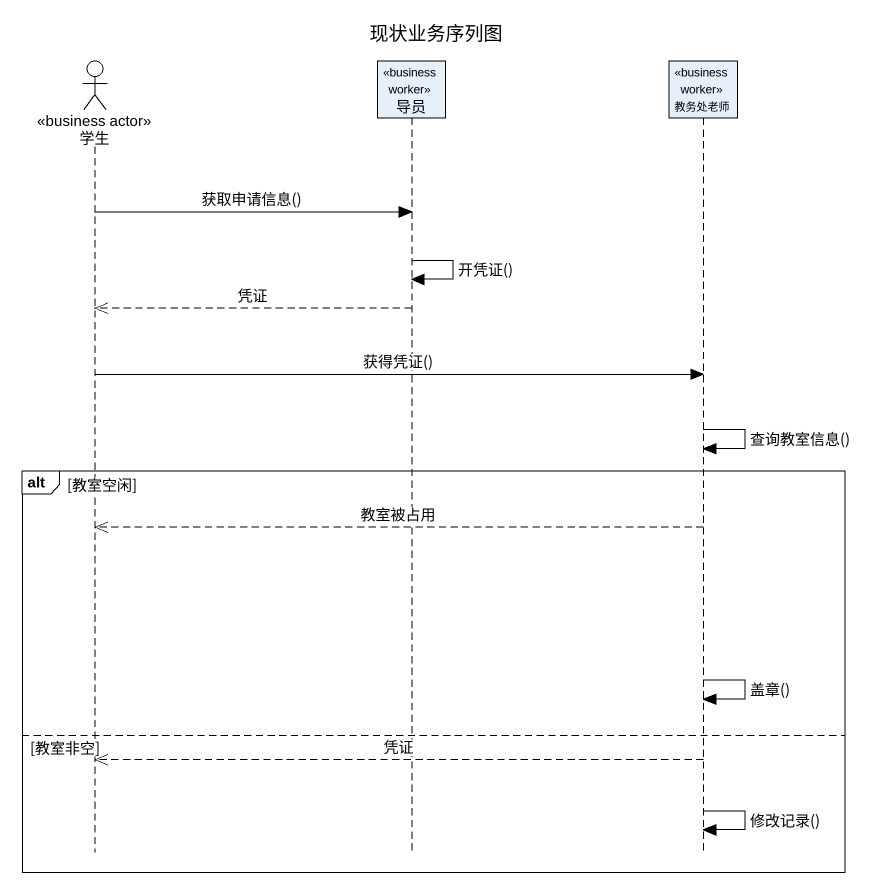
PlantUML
@startuml
title 现状业务序列图
hide footbox
actor 学生 <<business actor>>
participant 导员 <<business worker>>
participant 教务处老师 <<business worker>>

学生 -> 导员 : 获取申请信息()
导员 -> 导员 : 开凭证()
导员 -->> 学生 : 凭证
学生 -> 教务处老师 : 获得凭证()
教务处老师 -> 教务处老师 : 查询教室信息()
alt 教室空闲
  教务处老师 -->> 学生 : 教室被占用
  教务处老师 -> 教务处老师 : 盖章()
else 教室非空
  教务处老师 -->> 学生 : 凭证
  教务处老师 -> 教务处老师 : 修改记录()
end
@enduml
